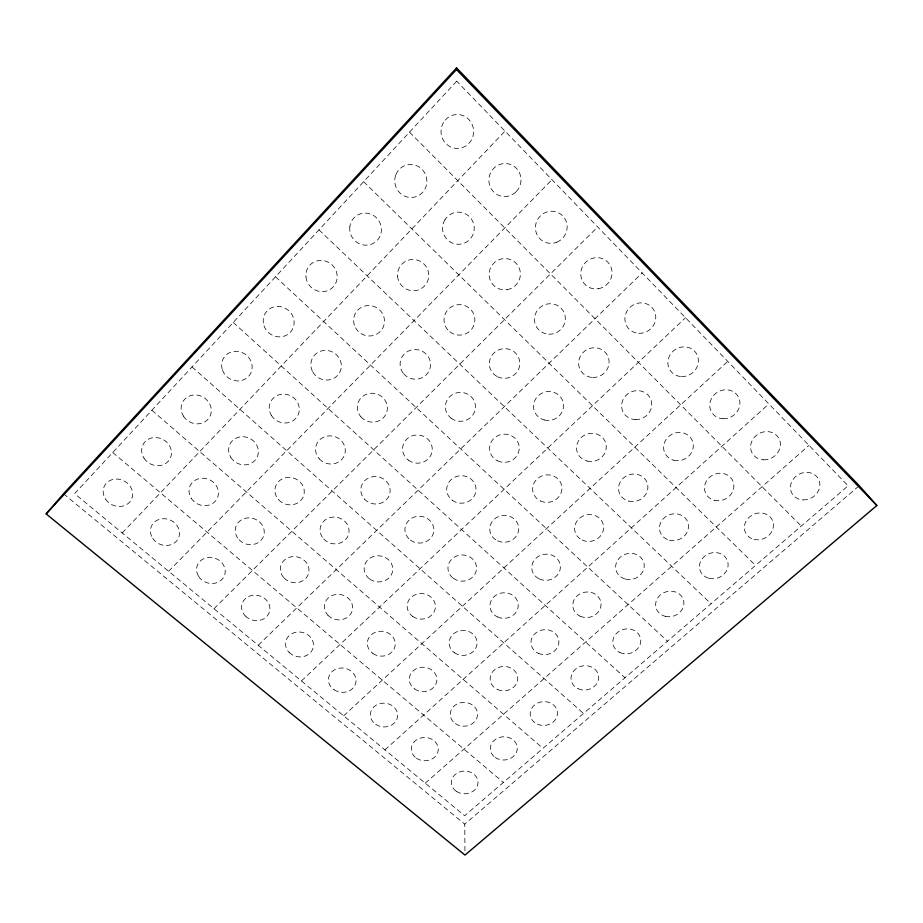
<?xml version="1.0" encoding="UTF-8"?>
<svg xmlns="http://www.w3.org/2000/svg" width="923" height="923" viewBox="0 0 923 923"><rect width="100%" height="100%" fill="white"/><g stroke="black" fill="none" stroke-linecap="round" stroke-linejoin="round"><path stroke-width="0.69" stroke-dasharray="4.62 3.46" d="M122.205 532.952L504.996 131.124M168.644 571.302L551.977 179.685M213.963 608.73L597.689 226.943M258.221 645.269L642.189 272.943M301.44 680.955L685.524 317.743M343.656 715.821L727.739 361.389M384.914 749.891L768.882 403.916M425.238 783.189L808.986 445.382M464.95 850.868L464.754 824.147L859.232 485.694M63.514 493.77L464.754 824.147M112.756 452.489L503.381 782.427M151.88 410.262L542.989 748.345M192.019 366.927L583.521 713.467M233.231 322.45L625.009 677.77M275.527 276.785L667.491 641.208M318.977 229.873L711.01 603.769M363.627 181.681L755.591 565.418M409.524 132.139L801.268 526.11M456.712 81.201L74.625 493.655L464.661 815.736L848.099 485.81L456.712 81.201M443.559 122.39A16.96 16.291 89.3 0 0 456.654 148.43A16.96 16.291 89.3 0 0 471.745 123.624A16.96 16.291 89.3 0 0 443.559 122.39M516.257 191.603A16.533 16.037 -77.3 0 0 509.161 164.052A16.533 16.037 -77.3 0 0 489.409 184.462A16.533 16.037 -77.3 0 0 516.257 191.603M556.684 242.253A16.199 15.726 -58.6 0 0 561.496 214.724A16.199 15.726 -58.6 0 0 535.675 224.9A16.199 15.726 -58.6 0 0 556.684 242.253M598.335 288.726A15.956 15.333 -45 0 0 608.868 263.355A15.956 15.333 -45 0 0 581.986 267.785A15.956 15.333 -45 0 0 598.335 288.726M638.82 333.307A15.76 14.93 -37.7 0 0 654.407 311.074A15.76 14.93 -37.7 0 0 627.778 309.874A15.76 14.93 -37.7 0 0 638.82 333.307M681.451 376.561A15.576 14.514 -33.6 0 0 697.107 354.894A15.576 14.514 -33.6 0 0 670.836 353.717A15.576 14.514 -33.6 0 0 681.451 376.561M722.997 418.719A15.414 14.122 -31 0 0 738.723 397.594A15.414 14.122 -31 0 0 712.798 396.452A15.414 14.122 -31 0 0 722.997 418.719M763.506 459.816A15.253 13.741 -29.3 0 0 779.289 439.21A15.253 13.741 -29.3 0 0 753.71 438.102A15.253 13.741 -29.3 0 0 763.506 459.816M803.01 499.885A15.091 13.372 -28 0 0 818.839 479.798A15.091 13.372 -28 0 0 793.595 478.714A15.091 13.372 -28 0 0 803.01 499.885M395.679 175.22A16.533 16.037 75.9 0 0 413.712 197.257A16.533 16.037 75.9 0 0 423.046 170.478A16.533 16.037 75.9 0 0 395.679 175.22M445.024 219.616A16.06 15.841 88.9 0 0 457.762 244.272A16.06 15.841 88.9 0 0 472.449 220.782A16.06 15.841 88.9 0 0 445.024 219.616M507.108 289.637A15.737 15.541 -45.6 0 0 516.961 264.278A15.737 15.541 -45.6 0 0 490.194 268.697A15.737 15.541 -45.6 0 0 507.108 289.637M548.77 334.195A15.553 15.114 -31.8 0 0 563.768 311.974A15.553 15.114 -31.8 0 0 537.105 310.763A15.553 15.114 -31.8 0 0 548.77 334.195M592.554 377.438A15.391 14.687 -28 0 0 607.634 355.77A15.391 14.687 -28 0 0 581.34 354.605A15.391 14.687 -28 0 0 592.554 377.438M635.22 419.573A15.241 14.283 -26.2 0 0 650.392 398.459A15.241 14.283 -26.2 0 0 624.433 397.317A15.241 14.283 -26.2 0 0 635.22 419.573M673.79 460.208A15.08 13.891 -25.2 0 0 693.011 442.809A15.08 13.891 -25.2 0 0 668.552 436.648A15.08 13.891 -25.2 0 0 673.79 460.208M714.402 500.289A14.93 13.51 -24.4 0 0 733.6 483.317A14.93 13.51 -24.4 0 0 709.522 477.306A14.93 13.51 -24.4 0 0 714.402 500.289M754.022 539.378A14.791 13.141 -23.8 0 0 773.197 522.822A14.791 13.141 -23.8 0 0 749.476 516.961A14.791 13.141 -23.8 0 0 754.022 539.378M349.829 226.781A16.199 15.714 57.4 0 0 371.784 244.087A16.199 15.714 57.4 0 0 375.084 216.582A16.199 15.714 57.4 0 0 349.829 226.781M397.536 276.058A15.737 15.529 44.7 0 0 421.926 288.161A15.737 15.529 44.7 0 0 419.93 261.128A15.737 15.529 44.7 0 0 397.536 276.058M449.813 331.772A15.426 15.229 0.2 0 0 474.699 322.162A15.426 15.229 0.2 0 0 453.828 305.686A15.426 15.229 0.2 0 0 449.813 331.772M497.566 376.746A15.253 14.814 -13.4 0 0 519.787 362.612A15.253 14.814 -13.4 0 0 496.366 351.086A15.253 14.814 -13.4 0 0 497.566 376.746M544.374 419.977A15.091 14.41 -16.8 0 0 563.145 402.14A15.091 14.41 -16.8 0 0 538.121 395.817A15.091 14.41 -16.8 0 0 544.374 419.977M587.12 461.05A14.941 14.007 -18.3 0 0 605.88 443.663A14.941 14.007 -18.3 0 0 581.248 437.49A14.941 14.007 -18.3 0 0 587.12 461.05M628.794 501.108A14.803 13.626 -19 0 0 647.554 484.148A14.803 13.626 -19 0 0 623.302 478.137A14.803 13.626 -19 0 0 628.794 501.108M669.463 540.186A14.653 13.257 -19.4 0 0 688.189 523.641A14.653 13.257 -19.4 0 0 664.318 517.78A14.653 13.257 -19.4 0 0 669.463 540.186M709.152 578.329A14.514 12.91 -19.6 0 0 727.855 562.176A14.514 12.91 -19.6 0 0 704.341 556.454A14.514 12.91 -19.6 0 0 709.152 578.329M305.963 276.969A15.945 15.322 44.1 0 0 330.676 289.061A15.945 15.322 44.1 0 0 327.953 262.04A15.945 15.322 44.1 0 0 305.963 276.969M355.528 327.769A15.553 15.103 31.2 0 0 382.26 328.969A15.553 15.103 31.2 0 0 369.338 305.559A15.553 15.103 31.2 0 0 355.528 327.769M403.674 373.769A15.253 14.814 13 0 0 429.645 369.581A15.253 14.814 13 0 0 412.65 349.725A15.253 14.814 13 0 0 403.674 373.769M451.035 418.131A15.033 14.456 -0.2 0 0 475.299 409.004A15.033 14.456 -0.2 0 0 454.958 393.371A15.033 14.456 -0.2 0 0 451.035 418.131M497.578 460.854A14.86 14.087 -7.2 0 0 519.234 447.413A14.86 14.087 -7.2 0 0 496.401 436.475A14.86 14.087 -7.2 0 0 497.578 460.854M540.37 500.924A14.699 13.718 -10.9 0 0 561.934 487.817A14.699 13.718 -10.9 0 0 539.528 477.145A14.699 13.718 -10.9 0 0 540.37 500.924M582.125 540.013A14.549 13.349 -13.1 0 0 603.596 527.229A14.549 13.349 -13.1 0 0 581.594 516.811A14.549 13.349 -13.1 0 0 582.125 540.013M625.621 579.125A14.399 13.003 -14.5 0 0 643.896 562.972A14.399 13.003 -14.5 0 0 620.233 557.261A14.399 13.003 -14.5 0 0 625.621 579.125M665.356 616.333A14.26 12.668 -15.5 0 0 683.608 600.573A14.26 12.668 -15.5 0 0 660.303 594.989A14.26 12.668 -15.5 0 0 665.356 616.333M264.001 325.715A15.749 14.906 36.9 0 0 290.214 332.349A15.749 14.906 36.9 0 0 281.757 306.932A15.749 14.906 36.9 0 0 264.001 325.715M312.851 372.061A15.391 14.676 27.3 0 0 339.249 373.227A15.391 14.676 27.3 0 0 326.2 350.417A15.391 14.676 27.3 0 0 312.851 372.061M360.951 416.873A15.091 14.399 16.2 0 0 386.541 412.789A15.091 14.399 16.2 0 0 369.512 393.44A15.091 14.399 16.2 0 0 360.951 416.873M408.289 460.104A14.86 14.087 6.5 0 0 432.114 451.209A14.86 14.087 6.5 0 0 411.831 435.968A14.86 14.087 6.5 0 0 408.289 460.104M452.201 500.197A14.664 13.753 -0.3 0 0 475.853 491.521A14.664 13.753 -0.3 0 0 456.031 476.66A14.664 13.753 -0.3 0 0 452.201 500.197M497.578 540.82A14.491 13.407 -4.9 0 0 518.703 528.037A14.491 13.407 -4.9 0 0 496.436 517.63A14.491 13.407 -4.9 0 0 497.578 540.82M539.344 578.952A14.33 13.06 -8 0 0 560.376 566.48A14.33 13.06 -8 0 0 538.513 556.327A14.33 13.06 -8 0 0 539.344 578.952M580.106 616.183A14.18 12.737 -10.1 0 0 601.046 604A14.18 12.737 -10.1 0 0 579.575 594.089A14.18 12.737 -10.1 0 0 580.106 616.183M619.91 652.526A14.041 12.414 -11.7 0 0 640.758 640.631A14.041 12.414 -11.7 0 0 619.668 630.951A14.041 12.414 -11.7 0 0 619.91 652.526M222.478 370.054A15.564 14.503 32.8 0 0 248.437 376.515A15.564 14.503 32.8 0 0 239.772 351.767A15.564 14.503 32.8 0 0 222.478 370.054M271.27 415.212A15.229 14.26 25.5 0 0 297.344 416.342A15.229 14.26 25.5 0 0 284.18 394.121A15.229 14.26 25.5 0 0 271.27 415.212M319.323 458.881A14.941 13.995 17.6 0 0 344.533 454.901A14.941 13.995 17.6 0 0 327.469 436.037A14.941 13.995 17.6 0 0 319.323 458.881M364.366 499.008A14.699 13.707 10.2 0 0 389.321 495.12A14.699 13.707 10.2 0 0 372.73 476.73A14.699 13.707 10.2 0 0 364.366 499.008M410.481 540.128A14.491 13.407 4.2 0 0 433.729 531.66A14.491 13.407 4.2 0 0 413.966 517.168A14.491 13.407 4.2 0 0 410.481 540.128M453.32 578.283A14.307 13.084 -0.4 0 0 476.395 570.01A14.307 13.084 -0.4 0 0 457.047 555.865A14.307 13.084 -0.4 0 0 453.32 578.283M497.589 616.968A14.133 12.772 -3.8 0 0 518.207 604.784A14.133 12.772 -3.8 0 0 496.47 594.874A14.133 12.772 -3.8 0 0 497.589 616.968M538.363 653.299A13.983 12.461 -6.3 0 0 558.888 641.404A13.983 12.461 -6.3 0 0 537.532 631.724A13.983 12.461 -6.3 0 0 538.363 653.299M578.19 688.777A13.845 12.149 -8.2 0 0 598.623 677.159A13.845 12.149 -8.2 0 0 577.648 667.71A13.845 12.149 -8.2 0 0 578.19 688.777M183.389 416.065A15.403 14.099 30.2 0 0 209.498 417.196A15.403 14.099 30.2 0 0 195.745 394.986A15.403 14.099 30.2 0 0 183.389 416.065M230.738 457.266A15.068 13.868 24.4 0 0 256.502 458.373A15.068 13.868 24.4 0 0 243.234 436.717A15.068 13.868 24.4 0 0 230.738 457.266M278.723 499.839A14.791 13.614 18.3 0 0 303.575 495.951A14.791 13.614 18.3 0 0 286.488 477.56A14.791 13.614 18.3 0 0 278.723 499.839M323.708 538.974A14.537 13.349 12.4 0 0 348.306 535.178A14.537 13.349 12.4 0 0 331.692 517.238A14.537 13.349 12.4 0 0 323.708 538.974M369.788 579.079A14.33 13.06 7.2 0 0 392.644 570.818A14.33 13.06 7.2 0 0 372.927 556.673A14.33 13.06 7.2 0 0 369.788 579.079M412.581 616.31A14.133 12.772 3 0 0 435.275 608.234A14.133 12.772 3 0 0 415.985 594.435A14.133 12.772 3 0 0 412.581 616.31M454.37 652.665A13.96 12.472 -0.4 0 0 476.903 644.773A13.96 12.472 -0.4 0 0 458.027 631.297A13.96 12.472 -0.4 0 0 454.37 652.665M497.601 689.539A13.799 12.172 -3.1 0 0 517.722 677.92A13.799 12.172 -3.1 0 0 496.493 668.471A13.799 12.172 -3.1 0 0 497.601 689.539M537.428 724.197A13.66 11.884 -5.2 0 0 557.469 712.844A13.66 11.884 -5.2 0 0 536.609 703.614A13.66 11.884 -5.2 0 0 537.428 724.197M143.976 458.108A15.229 13.718 28.5 0 0 169.774 459.204A15.229 13.718 28.5 0 0 155.929 437.56A15.229 13.718 28.5 0 0 143.976 458.108M191.223 498.27A14.918 13.487 23.6 0 0 216.674 499.343A14.918 13.487 23.6 0 0 203.314 478.229A14.918 13.487 23.6 0 0 191.223 498.27M239.126 539.782A14.641 13.245 18.6 0 0 263.62 535.986A14.641 13.245 18.6 0 0 246.533 518.057A14.641 13.245 18.6 0 0 239.126 539.782M284.042 577.96A14.399 12.991 13.8 0 0 308.294 574.256A14.399 12.991 13.8 0 0 291.656 556.754A14.399 12.991 13.8 0 0 284.042 577.96M327.884 615.214A14.18 12.726 9.4 0 0 351.894 611.603A14.18 12.726 9.4 0 0 335.695 594.516A14.18 12.726 9.4 0 0 327.884 615.214M372.823 653.426A13.983 12.449 5.5 0 0 395.136 645.546A13.983 12.449 5.5 0 0 375.903 632.082A13.983 12.449 5.5 0 0 372.823 653.426M414.577 688.927A13.799 12.172 2.3 0 0 436.741 681.22A13.799 12.172 2.3 0 0 417.911 668.067A13.799 12.172 2.3 0 0 414.577 688.927M455.385 723.597A13.637 11.895 -0.4 0 0 477.387 716.075A13.637 11.895 -0.4 0 0 458.95 703.222A13.637 11.895 -0.4 0 0 455.385 723.597M495.247 757.483A13.487 11.63 -2.6 0 0 517.099 750.122A13.487 11.63 -2.6 0 0 499.043 737.569A13.487 11.63 -2.6 0 0 495.247 757.483M105.557 499.101A15.08 13.349 27.1 0 0 131.043 500.174A15.08 13.349 27.1 0 0 117.117 479.06A15.08 13.349 27.1 0 0 105.557 499.101M152.687 538.259A14.768 13.13 23 0 0 177.839 539.297A14.768 13.13 23 0 0 164.386 518.714A14.768 13.13 23 0 0 152.687 538.259M198.676 576.471A14.503 12.899 18.8 0 0 223.504 577.486A14.503 12.899 18.8 0 0 210.513 557.4A14.503 12.899 18.8 0 0 198.676 576.471M245.333 615.999A14.249 12.657 14.7 0 0 269.251 612.387A14.249 12.657 14.7 0 0 252.59 595.312A14.249 12.657 14.7 0 0 245.333 615.999M289.118 652.376A14.03 12.403 10.9 0 0 312.793 648.846A14.03 12.403 10.9 0 0 296.571 632.163A14.03 12.403 10.9 0 0 289.118 652.376M333.988 689.677A13.833 12.137 7.4 0 0 355.955 681.982A13.833 12.137 7.4 0 0 336.768 668.829A13.833 12.137 7.4 0 0 333.988 689.677M375.719 724.336A13.649 11.884 4.4 0 0 397.525 716.813A13.649 11.884 4.4 0 0 378.742 703.972A13.649 11.884 4.4 0 0 375.719 724.336M416.492 758.21A13.487 11.618 1.8 0 0 438.148 750.861A13.487 11.618 1.8 0 0 419.757 738.308A13.487 11.618 1.8 0 0 416.492 758.21M456.343 791.323A13.326 11.364 -0.4 0 0 477.849 784.135A13.326 11.364 -0.4 0 0 459.839 771.859A13.326 11.364 -0.4 0 0 456.343 791.323"/><path stroke-width="1.38" d="M46.15 513.915L456.458 69.548L456.573 67.921L859.232 485.694L876.85 505.516L464.984 855.079L46.15 513.915L63.514 493.77L456.573 67.921M456.458 69.548L876.85 505.516"/></g></svg>
